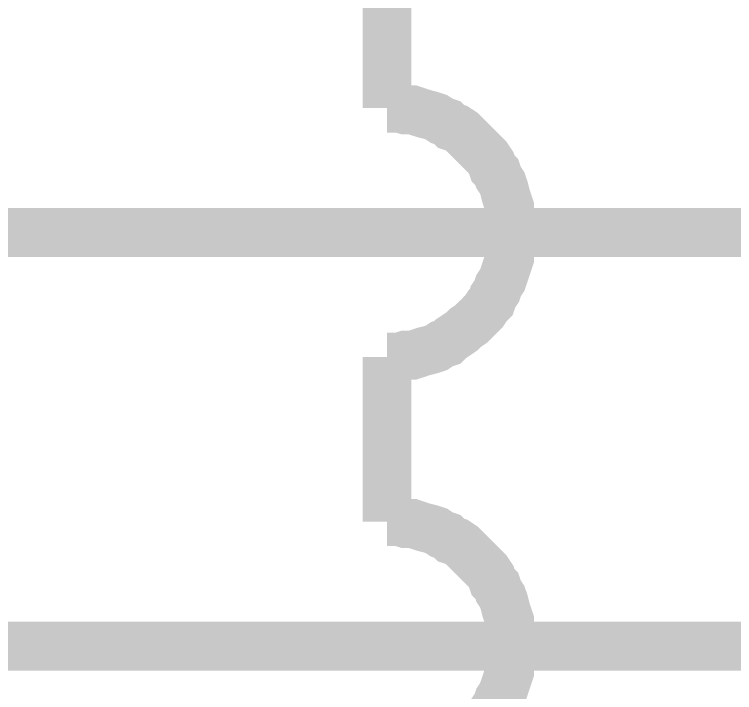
# Model space of a CAD drawing. Header units: inches. Extents: x 0 to 22.3, y 0 to 15.7.
# Drawn here: x 2.5101 to 2.684, y 8.0885 to 8.2523 of the extents above; entities that cross this region are included whole.
import ezdxf

# ---------------------------------------------------------------- set-up
doc = ezdxf.new("R2010")
doc.units = ezdxf.units.IN
doc.header["$MEASUREMENT"] = 0
doc.layers.add('Sheet', color=255, linetype='Continuous')

msp = doc.modelspace()

# ---------------------------------------------------------------- linework, layer by layer
at = {"layer": 'Sheet'}
for points in [[(2.60008, 9.4695, 0.0118, 0.0118, 0), (2.60008, 8.29996, 0.0118, 0.0118, 0), (2.60008, 8.22968, 0.0118, 0.0118, 0)], [(1.10024, 8.99965, 0.0118, 0.0118, 0), (1.70008, 8.99965, 0.0118, 0.0118, 0), (1.70008, 8.19963, 0.0118, 0.0118, 0), (2.00023, 8.19963, 0.0118, 0.0118, 0), (3.00012, 8.19963, 0.0118, 0.0118, 0), (3.00012, 8.29996, 0.0118, 0.0118, 0)], [(8.20027, 8.16957, 0.0118, 0.0118, 0), (8.20027, 8.09973, 0.0118, 0.0118, 0), (7.20038, 8.09973, 0.0118, 0.0118, 0), (6.20004, 8.09973, 0.0118, 0.0118, 0), (5.20015, 8.09973, 0.0118, 0.0118, 0), (4.20026, 8.09973, 0.0118, 0.0118, 0), (3.20036, 8.09973, 0.0118, 0.0118, 0), (2.20003, 8.09973, 0.0118, 0.0118, 0), (1.40038, 8.09973, 0.0118, 0.0118, 0), (1.40038, 8.59964, 0.0118, 0.0118, 0), (1.10024, 8.59964, 0.0118, 0.0118, 0)], [(2.63013, 8.19963, 0.0118, 0.0118, 0), (2.63013, 8.20139, 0.0118, 0.0118, 0), (2.63013, 8.20272, 0.0118, 0.0118, 0), (2.62969, 8.20405, 0.0118, 0.0118, 0), (2.62969, 8.20581, 0.0118, 0.0118, 0), (2.62925, 8.20714, 0.0118, 0.0118, 0), (2.62881, 8.20847, 0.0118, 0.0118, 0), (2.62837, 8.21023, 0.0118, 0.0118, 0), (2.62792, 8.21156, 0.0118, 0.0118, 0), (2.62704, 8.21289, 0.0118, 0.0118, 0), (2.6266, 8.21421, 0.0118, 0.0118, 0), (2.62571, 8.2151, 0.0118, 0.0118, 0), (2.62527, 8.21642, 0.0118, 0.0118, 0), (2.62439, 8.21775, 0.0118, 0.0118, 0), (2.6235, 8.21863, 0.0118, 0.0118, 0), (2.62218, 8.21996, 0.0118, 0.0118, 0), (2.62129, 8.22084, 0.0118, 0.0118, 0), (2.62041, 8.22173, 0.0118, 0.0118, 0), (2.61908, 8.22305, 0.0118, 0.0118, 0), (2.6182, 8.22394, 0.0118, 0.0118, 0), (2.61687, 8.22482, 0.0118, 0.0118, 0), (2.61555, 8.22526, 0.0118, 0.0118, 0), (2.61466, 8.22615, 0.0118, 0.0118, 0), (2.61334, 8.22659, 0.0118, 0.0118, 0), (2.61201, 8.22747, 0.0118, 0.0118, 0), (2.61068, 8.22791, 0.0118, 0.0118, 0), (2.60892, 8.22836, 0.0118, 0.0118, 0), (2.60759, 8.2288, 0.0118, 0.0118, 0), (2.60626, 8.22924, 0.0118, 0.0118, 0), (2.6045, 8.22924, 0.0118, 0.0118, 0), (2.60317, 8.22968, 0.0118, 0.0118, 0), (2.60184, 8.22968, 0.0118, 0.0118, 0), (2.60008, 8.22968, 0.0118, 0.0118, 0)], [(2.60008, 8.22968, 0.0118, 0.0118, 0), (2.60008, 8.22968, 0.0118, 0.0118, 0), (2.60008, 8.22968, 0.0118, 0.0118, 0), (2.60008, 8.22968, 0.0118, 0.0118, 0), (2.60008, 8.22968, 0.0118, 0.0118, 0), (2.60008, 8.22968, 0.0118, 0.0118, 0), (2.60008, 8.22968, 0.0118, 0.0118, 0), (2.60008, 8.22968, 0.0118, 0.0118, 0), (2.60008, 8.22968, 0.0118, 0.0118, 0), (2.60008, 8.22968, 0.0118, 0.0118, 0), (2.60008, 8.22968, 0.0118, 0.0118, 0), (2.60008, 8.22968, 0.0118, 0.0118, 0), (2.60008, 8.22968, 0.0118, 0.0118, 0), (2.60008, 8.22968, 0.0118, 0.0118, 0), (2.60008, 8.22968, 0.0118, 0.0118, 0), (2.60008, 8.22968, 0.0118, 0.0118, 0), (2.60008, 8.22968, 0.0118, 0.0118, 0), (2.60008, 8.22968, 0.0118, 0.0118, 0), (2.60008, 8.22968, 0.0118, 0.0118, 0), (2.60008, 8.22968, 0.0118, 0.0118, 0), (2.60008, 8.22968, 0.0118, 0.0118, 0), (2.60008, 8.22968, 0.0118, 0.0118, 0), (2.60008, 8.22968, 0.0118, 0.0118, 0), (2.60008, 8.22968, 0.0118, 0.0118, 0), (2.60008, 8.22968, 0.0118, 0.0118, 0), (2.60008, 8.22968, 0.0118, 0.0118, 0), (2.60008, 8.22968, 0.0118, 0.0118, 0), (2.60008, 8.22968, 0.0118, 0.0118, 0), (2.60008, 8.22968, 0.0118, 0.0118, 0), (2.60008, 8.22968, 0.0118, 0.0118, 0), (2.60008, 8.22968, 0.0118, 0.0118, 0), (2.60008, 8.22968, 0.0118, 0.0118, 0), (2.60008, 8.22968, 0.0118, 0.0118, 0)], [(2.60008, 8.16957, 0.0118, 0.0118, 0), (2.60184, 8.16957, 0.0118, 0.0118, 0), (2.60317, 8.16957, 0.0118, 0.0118, 0), (2.6045, 8.17001, 0.0118, 0.0118, 0), (2.60626, 8.17001, 0.0118, 0.0118, 0), (2.60759, 8.17045, 0.0118, 0.0118, 0), (2.60892, 8.1709, 0.0118, 0.0118, 0), (2.61068, 8.17134, 0.0118, 0.0118, 0), (2.61201, 8.17178, 0.0118, 0.0118, 0), (2.61334, 8.17266, 0.0118, 0.0118, 0), (2.61466, 8.17311, 0.0118, 0.0118, 0), (2.61555, 8.17399, 0.0118, 0.0118, 0), (2.61687, 8.17487, 0.0118, 0.0118, 0), (2.6182, 8.17576, 0.0118, 0.0118, 0), (2.61908, 8.17664, 0.0118, 0.0118, 0), (2.62041, 8.17753, 0.0118, 0.0118, 0), (2.62129, 8.17841, 0.0118, 0.0118, 0), (2.62218, 8.17929, 0.0118, 0.0118, 0), (2.6235, 8.18062, 0.0118, 0.0118, 0), (2.62439, 8.18195, 0.0118, 0.0118, 0), (2.62527, 8.18283, 0.0118, 0.0118, 0), (2.62571, 8.18416, 0.0118, 0.0118, 0), (2.6266, 8.18548, 0.0118, 0.0118, 0), (2.62704, 8.18681, 0.0118, 0.0118, 0), (2.62792, 8.18813, 0.0118, 0.0118, 0), (2.62837, 8.18946, 0.0118, 0.0118, 0), (2.62881, 8.19079, 0.0118, 0.0118, 0), (2.62925, 8.19211, 0.0118, 0.0118, 0), (2.62969, 8.19344, 0.0118, 0.0118, 0), (2.62969, 8.19521, 0.0118, 0.0118, 0), (2.63013, 8.19653, 0.0118, 0.0118, 0), (2.63013, 8.1983, 0.0118, 0.0118, 0), (2.63013, 8.19963, 0.0118, 0.0118, 0)], [(2.60008, 8.16957, 0.0118, 0.0118, 0), (2.60008, 8.12979, 0.0118, 0.0118, 0)], [(2.63013, 8.09973, 0.0118, 0.0118, 0), (2.63013, 8.1015, 0.0118, 0.0118, 0), (2.63013, 8.10283, 0.0118, 0.0118, 0), (2.62969, 8.10415, 0.0118, 0.0118, 0), (2.62969, 8.10592, 0.0118, 0.0118, 0), (2.62925, 8.10725, 0.0118, 0.0118, 0), (2.62881, 8.10857, 0.0118, 0.0118, 0), (2.62837, 8.11034, 0.0118, 0.0118, 0), (2.62792, 8.11167, 0.0118, 0.0118, 0), (2.62704, 8.11299, 0.0118, 0.0118, 0), (2.6266, 8.11432, 0.0118, 0.0118, 0), (2.62571, 8.1152, 0.0118, 0.0118, 0), (2.62527, 8.11653, 0.0118, 0.0118, 0), (2.62439, 8.11785, 0.0118, 0.0118, 0), (2.6235, 8.11874, 0.0118, 0.0118, 0), (2.62218, 8.12006, 0.0118, 0.0118, 0), (2.62129, 8.12095, 0.0118, 0.0118, 0), (2.62041, 8.12183, 0.0118, 0.0118, 0), (2.61908, 8.12316, 0.0118, 0.0118, 0), (2.6182, 8.12404, 0.0118, 0.0118, 0), (2.61687, 8.12493, 0.0118, 0.0118, 0), (2.61555, 8.12537, 0.0118, 0.0118, 0), (2.61466, 8.12625, 0.0118, 0.0118, 0), (2.61334, 8.12669, 0.0118, 0.0118, 0), (2.61201, 8.12758, 0.0118, 0.0118, 0), (2.61068, 8.12802, 0.0118, 0.0118, 0), (2.60892, 8.12846, 0.0118, 0.0118, 0), (2.60759, 8.1289, 0.0118, 0.0118, 0), (2.60626, 8.12935, 0.0118, 0.0118, 0), (2.6045, 8.12935, 0.0118, 0.0118, 0), (2.60317, 8.12979, 0.0118, 0.0118, 0), (2.60184, 8.12979, 0.0118, 0.0118, 0), (2.60008, 8.12979, 0.0118, 0.0118, 0)], [(2.60008, 8.12979, 0.0118, 0.0118, 0), (2.60008, 8.12979, 0.0118, 0.0118, 0), (2.60008, 8.12979, 0.0118, 0.0118, 0), (2.60008, 8.12979, 0.0118, 0.0118, 0), (2.60008, 8.12979, 0.0118, 0.0118, 0), (2.60008, 8.12979, 0.0118, 0.0118, 0), (2.60008, 8.12979, 0.0118, 0.0118, 0), (2.60008, 8.12979, 0.0118, 0.0118, 0), (2.60008, 8.12979, 0.0118, 0.0118, 0), (2.60008, 8.12979, 0.0118, 0.0118, 0), (2.60008, 8.12979, 0.0118, 0.0118, 0), (2.60008, 8.12979, 0.0118, 0.0118, 0), (2.60008, 8.12979, 0.0118, 0.0118, 0), (2.60008, 8.12979, 0.0118, 0.0118, 0), (2.60008, 8.12979, 0.0118, 0.0118, 0), (2.60008, 8.12979, 0.0118, 0.0118, 0), (2.60008, 8.12979, 0.0118, 0.0118, 0), (2.60008, 8.12979, 0.0118, 0.0118, 0), (2.60008, 8.12979, 0.0118, 0.0118, 0), (2.60008, 8.12979, 0.0118, 0.0118, 0), (2.60008, 8.12979, 0.0118, 0.0118, 0), (2.60008, 8.12979, 0.0118, 0.0118, 0), (2.60008, 8.12979, 0.0118, 0.0118, 0), (2.60008, 8.12979, 0.0118, 0.0118, 0), (2.60008, 8.12979, 0.0118, 0.0118, 0), (2.60008, 8.12979, 0.0118, 0.0118, 0), (2.60008, 8.12979, 0.0118, 0.0118, 0), (2.60008, 8.12979, 0.0118, 0.0118, 0), (2.60008, 8.12979, 0.0118, 0.0118, 0), (2.60008, 8.12979, 0.0118, 0.0118, 0), (2.60008, 8.12979, 0.0118, 0.0118, 0), (2.60008, 8.12979, 0.0118, 0.0118, 0), (2.60008, 8.12979, 0.0118, 0.0118, 0)], [(2.62439, 8.08205, 0.0118, 0.0118, 0), (2.62527, 8.08294, 0.0118, 0.0118, 0), (2.62571, 8.08426, 0.0118, 0.0118, 0), (2.6266, 8.08559, 0.0118, 0.0118, 0), (2.62704, 8.08691, 0.0118, 0.0118, 0), (2.62792, 8.08824, 0.0118, 0.0118, 0), (2.62837, 8.08957, 0.0118, 0.0118, 0), (2.62881, 8.09089, 0.0118, 0.0118, 0), (2.62925, 8.09222, 0.0118, 0.0118, 0), (2.62969, 8.09354, 0.0118, 0.0118, 0), (2.62969, 8.09531, 0.0118, 0.0118, 0), (2.63013, 8.09664, 0.0118, 0.0118, 0), (2.63013, 8.09841, 0.0118, 0.0118, 0), (2.63013, 8.09973, 0.0118, 0.0118, 0)]]:
    msp.add_lwpolyline(points, format="xyseb", dxfattribs=at)

doc.saveas('drawing.dxf')
